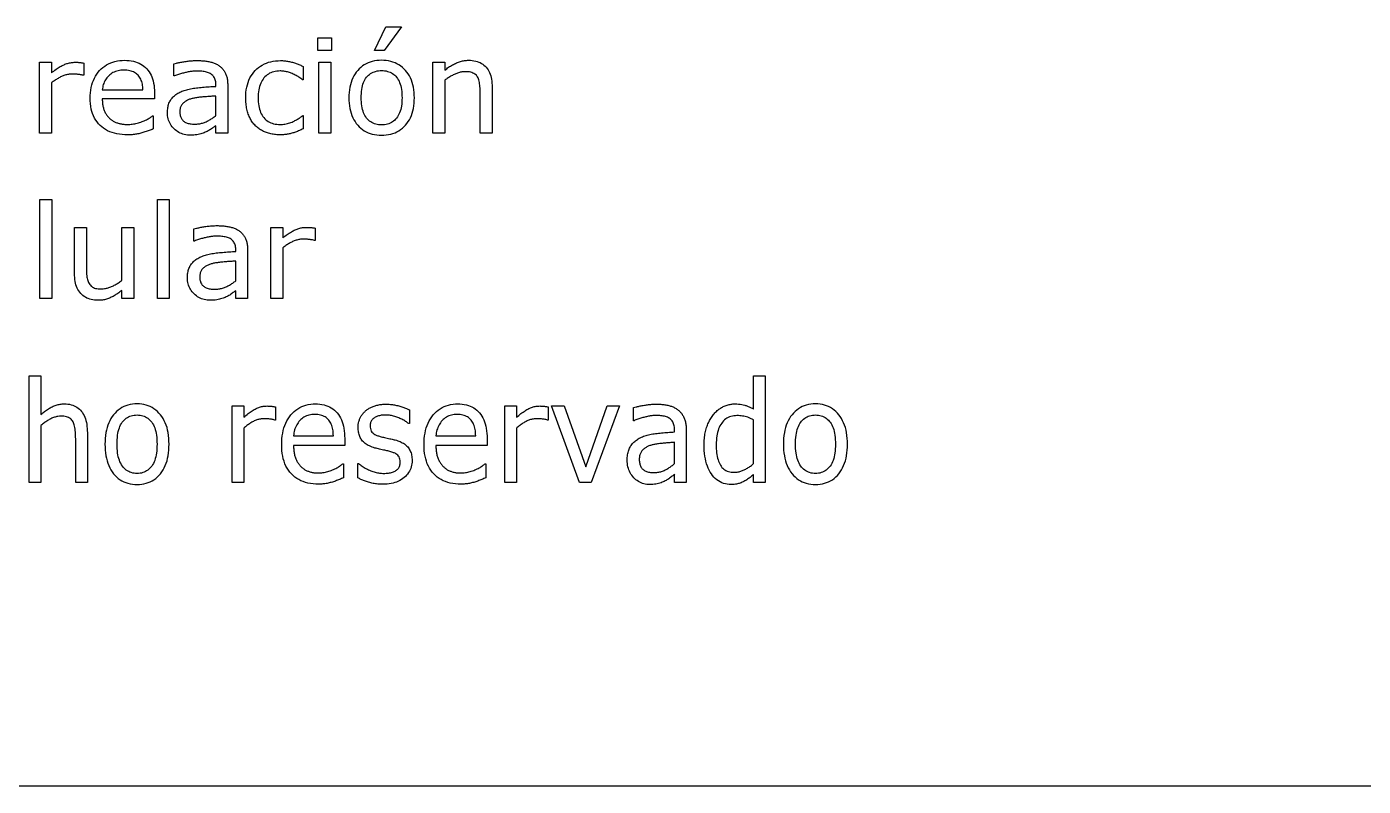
# Model space of a CAD drawing. Extents: x -287 to -95, y -20 to 315.
# Drawn here: x -193.6 to -163.35, y -19.83 to -2.64 of the extents above; entities that cross this region are included whole.
import ezdxf

# ---------------------------------------------------------------- set-up
doc = ezdxf.new("R2010")
doc.units = 0
doc.layers.add('Capa_1', color=7, linetype='CONTINUOUS')

msp = doc.modelspace()

# ---------------------------------------------------------------- linework, layer by layer
at = {"layer": 'Capa_1', "color": 7}
for p, q in [((-185.726126, -3.18005), (-185.468957, -2.642316)), ((-185.119836, -2.642316), (-185.512056, -3.18005)), ((-185.468957, -2.642316), (-185.119836, -2.642316)), ((-185.119836, -2.642316), (-185.119836, -2.642316)), ((-187.007679, -3.177173), (-187.007679, -2.896804)), ((-187.007679, -2.896804), (-186.703097, -2.896804)), ((-186.703097, -2.896804), (-186.703097, -3.177173)), ((-186.703097, -3.177173), (-187.007679, -3.177173)), ((-186.703097, -3.177173), (-186.703097, -3.177173)), ((-185.512056, -3.18005), (-185.726126, -3.18005)), ((-193.309086, -5.052042), (-193.309086, -3.446029)), ((-193.309086, -3.446029), (-193.038985, -3.446029)), ((-193.038985, -3.446029), (-193.038985, -3.683264)), ((-192.307698, -3.463279), (-192.307698, -3.740774)), ((-190.271879, -3.755184), (-190.271879, -3.480563)), ((-187.340996, -3.542373), (-187.340996, -3.842869)), ((-186.990436, -5.052053), (-186.990436, -3.44604)), ((-186.990436, -3.44604), (-186.720335, -3.44604)), ((-186.720335, -3.44604), (-186.720335, -5.052053)), ((-184.407224, -5.052053), (-184.407224, -3.44604)), ((-184.407224, -3.44604), (-184.137123, -3.44604)), ((-184.137123, -3.44604), (-184.137123, -3.624328)), ((-193.038985, -3.911873), (-193.038985, -5.052042)), ((-192.307706, -3.740788), (-192.322066, -3.740788)), ((-192.307698, -3.740774), (-192.307706, -3.740788)), ((-190.257519, -3.755184), (-190.271879, -3.755184)), ((-187.340996, -3.842869), (-187.355356, -3.842869)), ((-184.137123, -3.852934), (-184.137123, -5.052053)), ((-191.889624, -4.070042), (-190.970128, -4.070042)), ((-190.970128, -4.070042), (-190.970128, -4.070042)), ((-190.707218, -4.130429), (-190.707218, -4.277085)), ((-189.319347, -3.990967), (-189.319347, -3.949273)), ((-189.319347, -4.656661), (-189.319347, -4.209506)), ((-189.050674, -3.962215), (-189.050674, -5.052062)), ((-183.335448, -5.052053), (-183.335448, -4.137617)), ((-183.065336, -4.009655), (-183.065336, -5.052053)), ((-190.70721, -4.277085), (-191.889624, -4.277085)), ((-190.707218, -4.277085), (-190.70721, -4.277085)), ((-185.105476, -4.249766), (-185.105476, -4.249766)), ((-184.826754, -4.249766), (-184.826754, -4.249766)), ((-190.753186, -4.659535), (-190.738827, -4.659535)), ((-190.738827, -4.659535), (-190.738827, -4.954283)), ((-189.319347, -4.656664), (-189.319347, -4.656661)), ((-187.355356, -4.653781), (-187.340996, -4.653781)), ((-187.340996, -4.653781), (-187.340996, -4.951406)), ((-193.038985, -5.052042), (-193.309086, -5.052042)), ((-189.319347, -5.052053), (-189.319347, -4.880956)), ((-189.050683, -5.052053), (-189.319347, -5.052053)), ((-189.050674, -5.052062), (-189.050683, -5.052053)), ((-187.340996, -4.951406), (-187.340996, -4.951409)), ((-186.720335, -5.052053), (-186.990436, -5.052053)), ((-186.720335, -5.052053), (-186.720335, -5.052053)), ((-184.137123, -5.052053), (-184.407224, -5.052053)), ((-183.065347, -5.052053), (-183.335448, -5.052053)), ((-183.065336, -5.052053), (-183.065347, -5.052053)), ((-193.303114, -8.787044), (-193.303114, -6.549841)), ((-193.303114, -6.549841), (-193.033013, -6.549841)), ((-193.033013, -6.549841), (-193.033013, -8.787044)), ((-190.642326, -8.787044), (-190.642326, -6.549841)), ((-190.642326, -6.549841), (-190.372225, -6.549841)), ((-190.372225, -6.549841), (-190.372225, -8.787044)), ((-192.51867, -8.223429), (-192.51867, -7.181031)), ((-192.51867, -7.181031), (-192.248569, -7.181031)), ((-192.248569, -7.181031), (-192.248569, -8.095467)), ((-191.446896, -8.38015), (-191.446896, -7.181031)), ((-191.446896, -7.181031), (-191.176795, -7.181031)), ((-191.176795, -7.181031), (-191.176795, -8.787044)), ((-189.820521, -7.490172), (-189.820521, -7.215554)), ((-188.076352, -8.787033), (-188.076352, -7.18102)), ((-188.076352, -7.18102), (-187.806251, -7.18102)), ((-187.806251, -7.18102), (-187.806251, -7.418255)), ((-187.074963, -7.19827), (-187.074963, -7.475765)), ((-189.806162, -7.490172), (-189.820521, -7.490172)), ((-187.074972, -7.475779), (-187.089331, -7.475779)), ((-187.074963, -7.475765), (-187.074972, -7.475779)), ((-188.867987, -7.725959), (-188.867987, -7.684264)), ((-188.599316, -7.697206), (-188.599316, -8.787053)), ((-187.806251, -7.646864), (-187.806251, -8.787033)), ((-188.867987, -8.391652), (-188.867987, -7.944498)), ((-188.867987, -8.391655), (-188.867987, -8.391652)), ((-191.446885, -8.787044), (-191.446885, -8.608757)), ((-188.867987, -8.787044), (-188.867987, -8.615945)), ((-193.033013, -8.787044), (-193.303114, -8.787044)), ((-193.033013, -8.787044), (-193.033013, -8.787044)), ((-191.176784, -8.787044), (-191.446885, -8.787044)), ((-191.176795, -8.787044), (-191.176784, -8.787044)), ((-190.372225, -8.787044), (-190.642326, -8.787044)), ((-190.372225, -8.787044), (-190.372225, -8.787044)), ((-188.599322, -8.787044), (-188.867987, -8.787044)), ((-188.599316, -8.787053), (-188.599322, -8.787044)), ((-187.806251, -8.787033), (-188.076352, -8.787033)), ((-193.542403, -12.951598), (-193.542403, -10.543387)), ((-193.542403, -10.543387), (-193.277669, -10.543387)), ((-193.277669, -10.543387), (-193.277669, -11.414738)), ((-177.148513, -11.292474), (-177.148513, -10.54339)), ((-177.148513, -10.54339), (-176.883778, -10.54339)), ((-176.883778, -10.54339), (-176.883778, -12.951601)), ((-188.951769, -12.951595), (-188.951769, -11.222823)), ((-188.951769, -11.222823), (-188.687034, -11.222823)), ((-188.687034, -11.222823), (-188.687034, -11.478191)), ((-187.970277, -11.241403), (-187.970277, -11.540109)), ((-184.938497, -11.311043), (-184.938497, -11.622131)), ((-182.778364, -12.951595), (-182.778364, -11.222823)), ((-182.778364, -11.222823), (-182.513627, -11.222823)), ((-182.513627, -11.222823), (-182.513627, -11.478191)), ((-181.796869, -11.241403), (-181.796869, -11.540109)), ((-181.087157, -12.951598), (-181.719423, -11.222826)), ((-181.719423, -11.222826), (-181.432156, -11.222826)), ((-181.432156, -11.222826), (-180.94493, -12.598724)), ((-180.94493, -12.598724), (-180.461931, -11.222826)), ((-180.184519, -11.222826), (-180.821012, -12.951598)), ((-180.461931, -11.222826), (-180.184519, -11.222826)), ((-180.184519, -11.222826), (-180.184519, -11.222826)), ((-179.869086, -11.555592), (-179.869086, -11.259981)), ((-193.277669, -11.660822), (-193.277669, -12.951598)), ((-188.687034, -11.724275), (-188.687034, -12.951595)), ((-187.970279, -11.540103), (-187.984359, -11.540103)), ((-187.970277, -11.540109), (-187.970279, -11.540103)), ((-184.938497, -11.622131), (-184.952576, -11.622131)), ((-182.513627, -11.724275), (-182.513627, -12.951595)), ((-181.796872, -11.540103), (-181.810951, -11.540103)), ((-181.796869, -11.540109), (-181.796872, -11.540103)), ((-179.855007, -11.555592), (-179.869086, -11.555592)), ((-178.935474, -11.809401), (-178.935474, -11.764517)), ((-178.672145, -11.778447), (-178.672145, -12.951598)), ((-177.148513, -12.525981), (-177.148513, -11.53391)), ((-192.491904, -12.951598), (-192.491904, -11.967265)), ((-192.227175, -11.829521), (-192.227175, -12.951598)), ((-190.65002, -12.087984), (-190.65002, -12.087984)), ((-190.376836, -12.087984), (-190.376836, -12.087984)), ((-187.560505, -11.894524), (-186.659278, -11.894524)), ((-186.659278, -11.894524), (-186.659278, -11.894524)), ((-186.401586, -11.959527), (-186.401586, -12.117391)), ((-184.338615, -11.894524), (-183.437388, -11.894524)), ((-183.437388, -11.894524), (-183.437388, -11.894524)), ((-183.179696, -11.959527), (-183.179696, -12.117391)), ((-178.935474, -12.525981), (-178.935474, -12.04465)), ((-175.29536, -12.087984), (-175.29536, -12.087984)), ((-175.022178, -12.087984), (-175.022178, -12.087984)), ((-186.401583, -12.117391), (-187.560505, -12.117391)), ((-186.401586, -12.117391), (-186.401583, -12.117391)), ((-183.179693, -12.117391), (-184.338615, -12.117391)), ((-183.179696, -12.117391), (-183.179693, -12.117391)), ((-186.446644, -12.529078), (-186.432565, -12.529078)), ((-186.432565, -12.529078), (-186.432565, -12.846353)), ((-186.105866, -12.847903), (-186.105866, -12.521338)), ((-186.105866, -12.521338), (-186.091787, -12.521338)), ((-184.876535, -12.45324), (-184.876535, -12.45324)), ((-183.224755, -12.529078), (-183.210676, -12.529078)), ((-183.210676, -12.529078), (-183.210676, -12.846353)), ((-178.935474, -12.525993), (-178.935474, -12.525981)), ((-177.148513, -12.525981), (-177.148513, -12.525981)), ((-193.277669, -12.951598), (-193.542403, -12.951598)), ((-192.227167, -12.951598), (-192.491904, -12.951598)), ((-192.227175, -12.951598), (-192.227167, -12.951598)), ((-188.687034, -12.951595), (-188.951769, -12.951595)), ((-182.513627, -12.951595), (-182.778364, -12.951595)), ((-180.821012, -12.951598), (-181.087157, -12.951598)), ((-178.935474, -12.951598), (-178.935474, -12.767423)), ((-178.672148, -12.951598), (-178.935474, -12.951598)), ((-178.672145, -12.951598), (-178.672148, -12.951598)), ((-177.148513, -12.951598), (-177.148513, -12.770517)), ((-176.883778, -12.951598), (-177.148513, -12.951598)), ((-176.883778, -12.951601), (-176.883778, -12.951598)), ((-95.057217, -19.825992), (-225.057222, -19.825992))]:
    msp.add_line(p, q, dxfattribs=at)
for points, knots in [([(-193.038985, -3.683264), (-193.00505, -3.656803), (-192.941593, -3.607322), (-192.847127, -3.545832), (-192.759222, -3.499979), (-192.674467, -3.468631), (-192.589853, -3.449986), (-192.518634, -3.445372), (-192.464773, -3.446368), (-192.430715, -3.447376), (-192.402773, -3.450323), (-192.375548, -3.45319), (-192.343948, -3.457642), (-192.320569, -3.461277), (-192.307698, -3.463279)], [0, 0, 0, 0, 0.129053, 0.241327, 0.337653, 0.425888, 0.511652, 0.596636, 0.639261, 0.673293, 0.698787, 0.723521, 0.755422, 0.794503, 0.794503, 0.794503, 0.794503]), ([(-190.738827, -4.954283), (-190.769258, -4.966666), (-190.830046, -4.991401), (-190.923176, -5.023192), (-191.017418, -5.051772), (-191.11422, -5.073864), (-191.214288, -5.086684), (-191.364681, -5.092574), (-191.555715, -5.076483), (-191.771767, -5.00496), (-191.947414, -4.881793), (-192.0761, -4.710561), (-192.150771, -4.496306), (-192.171003, -4.258667), (-192.150999, -4.020501), (-192.079756, -3.804098), (-191.958448, -3.62754), (-191.796705, -3.495495), (-191.59953, -3.416088), (-191.390299, -3.39472), (-191.189899, -3.412788), (-191.015241, -3.476197), (-190.876228, -3.586287), (-190.775863, -3.73618), (-190.716307, -3.92285), (-190.710379, -4.058235), (-190.707218, -4.130429)], [0, 0, 0, 0, 0.098546, 0.196846, 0.295092, 0.393894, 0.494342, 0.597237, 0.845193, 1.065119, 1.272196, 1.478799, 1.697105, 1.943749, 2.189488, 2.409841, 2.619261, 2.823508, 3.027363, 3.247569, 3.448541, 3.626803, 3.796883, 3.971379, 4.16051, 4.376594, 4.376594, 4.376594, 4.376594]), ([(-190.970128, -4.070042), (-190.972307, -4.026032), (-190.976396, -3.94345), (-191.012772, -3.829733), (-191.073165, -3.7374), (-191.159816, -3.669091), (-191.272061, -3.631005), (-191.399462, -3.620473), (-191.530108, -3.632209), (-191.650374, -3.675244), (-191.747853, -3.748171), (-191.821003, -3.841744), (-191.872, -3.950644), (-191.883659, -4.029629), (-191.889624, -4.070042)], [0, 0, 0, 0, 0.131763, 0.247242, 0.353607, 0.458225, 0.571857, 0.703871, 0.83951, 0.962557, 1.081966, 1.199519, 1.315958, 1.437956, 1.437956, 1.437956, 1.437956]), ([(-190.271879, -3.480563), (-190.251747, -3.475457), (-190.206483, -3.463977), (-190.130176, -3.44872), (-190.04129, -3.432166), (-189.944965, -3.417803), (-189.846618, -3.409175), (-189.745298, -3.406243), (-189.643939, -3.409121), (-189.545439, -3.418285), (-189.456126, -3.434311), (-189.374633, -3.456342), (-189.301041, -3.48822), (-189.23567, -3.528664), (-189.178942, -3.577622), (-189.132389, -3.635646), (-189.095315, -3.702563), (-189.068992, -3.77964), (-189.053276, -3.867378), (-189.051572, -3.929502), (-189.050674, -3.962215)], [0, 0, 0, 0, 0.0623, 0.140071, 0.23338, 0.333551, 0.432104, 0.529363, 0.637483, 0.736126, 0.825838, 0.909432, 0.988801, 1.065536, 1.13922, 1.212475, 1.287547, 1.36757, 1.455744, 1.553815, 1.553815, 1.553815, 1.553815]), ([(-187.340996, -4.951409), (-187.370389, -4.965043), (-187.427625, -4.991591), (-187.513544, -5.02503), (-187.597007, -5.052904), (-187.680729, -5.073635), (-187.76691, -5.085466), (-187.863173, -5.089513), (-187.966514, -5.084536), (-188.073492, -5.067832), (-188.174076, -5.040367), (-188.266676, -4.999984), (-188.350577, -4.947822), (-188.425012, -4.883612), (-188.49041, -4.807967), (-188.544697, -4.71947), (-188.58839, -4.619263), (-188.620246, -4.507023), (-188.638878, -4.3829), (-188.646317, -4.214662), (-188.629722, -4.014471), (-188.558051, -3.800115), (-188.43531, -3.626938), (-188.27158, -3.499162), (-188.072892, -3.422825), (-187.899017, -3.405382), (-187.764062, -3.41149), (-187.673564, -3.424418), (-187.585077, -3.446411), (-187.499586, -3.474171), (-187.417795, -3.505382), (-187.366275, -3.530197), (-187.340996, -3.542373)], [0, 0, 0, 0, 0.097183, 0.189238, 0.276426, 0.361028, 0.447585, 0.53691, 0.649751, 0.757382, 0.86115, 0.961673, 1.059363, 1.15641, 1.255493, 1.358143, 1.466647, 1.582483, 1.707134, 1.842277, 2.087236, 2.305481, 2.512089, 2.71485, 2.919593, 3.142246, 3.233658, 3.324617, 3.415956, 3.506835, 3.594178, 3.678323, 3.678323, 3.678323, 3.678323]), ([(-184.826754, -4.249766), (-184.830423, -4.331397), (-184.837354, -4.485583), (-184.905622, -4.699542), (-185.018848, -4.873746), (-185.171557, -5.004395), (-185.359876, -5.082366), (-185.567192, -5.104038), (-185.774795, -5.082407), (-185.964132, -5.004559), (-186.117304, -4.874061), (-186.230067, -4.699344), (-186.296004, -4.485532), (-186.314364, -4.249762), (-186.295992, -4.014015), (-186.230109, -3.800143), (-186.117066, -3.625475), (-185.964316, -3.494182), (-185.774872, -3.415798), (-185.567192, -3.394), (-185.359798, -3.41584), (-185.171374, -3.494348), (-185.019088, -3.625791), (-184.90558, -3.799947), (-184.837366, -4.013962), (-184.830427, -4.16814), (-184.826754, -4.249766)], [0, 0, 0, 0, 0.24433, 0.461501, 0.664788, 0.860252, 1.055152, 1.266582, 1.479599, 1.675382, 1.87109, 2.07394, 2.290964, 2.535279, 2.779595, 2.996619, 3.199468, 3.395692, 3.591662, 3.804697, 4.016147, 4.211234, 4.407215, 4.610501, 4.827673, 5.072004, 5.072004, 5.072004, 5.072004]), ([(-184.137123, -3.624328), (-184.10911, -3.60215), (-184.054195, -3.558673), (-183.966412, -3.504068), (-183.877338, -3.459056), (-183.786101, -3.425724), (-183.69275, -3.405754), (-183.576299, -3.398155), (-183.44334, -3.41083), (-183.304384, -3.463294), (-183.194761, -3.554715), (-183.117724, -3.680039), (-183.072248, -3.835704), (-183.067748, -3.948935), (-183.065336, -4.009655)], [0, 0, 0, 0, 0.107116, 0.209985, 0.309518, 0.406075, 0.500569, 0.594822, 0.755403, 0.897529, 1.033716, 1.175509, 1.332725, 1.51452, 1.51452, 1.51452, 1.51452]), ([(-192.322066, -3.740788), (-192.335344, -3.737797), (-192.361579, -3.731888), (-192.400896, -3.725145), (-192.440208, -3.720576), (-192.481135, -3.716097), (-192.525737, -3.714024), (-192.58457, -3.712635), (-192.656171, -3.717484), (-192.737622, -3.736456), (-192.816076, -3.768565), (-192.892612, -3.808997), (-192.967776, -3.856363), (-193.01502, -3.893191), (-193.038985, -3.911873)], [0, 0, 0, 0, 0.04083, 0.080668, 0.119596, 0.159547, 0.20415, 0.253483, 0.33609, 0.418689, 0.503181, 0.589663, 0.678166, 0.769278, 0.769278, 0.769278, 0.769278]), ([(-189.319347, -3.949273), (-189.319976, -3.929942), (-189.321168, -3.893271), (-189.332079, -3.841594), (-189.350764, -3.79711), (-189.375376, -3.758705), (-189.406654, -3.726477), (-189.443797, -3.700886), (-189.485749, -3.680988), (-189.532148, -3.666144), (-189.583086, -3.656615), (-189.637116, -3.650581), (-189.693206, -3.646755), (-189.755701, -3.645205), (-189.826012, -3.648246), (-189.905218, -3.658088), (-189.989065, -3.674416), (-190.076831, -3.695202), (-190.16703, -3.722042), (-190.22698, -3.743999), (-190.257519, -3.755184)], [0, 0, 0, 0, 0.057948, 0.10993, 0.157397, 0.201964, 0.246009, 0.291191, 0.336535, 0.384851, 0.436916, 0.491725, 0.547888, 0.60553, 0.67919, 0.758789, 0.844733, 0.935341, 1.02929, 1.126842, 1.126842, 1.126842, 1.126842]), ([(-187.355356, -3.842869), (-187.382757, -3.822557), (-187.436554, -3.782679), (-187.522397, -3.733287), (-187.609104, -3.693865), (-187.695766, -3.664627), (-187.781686, -3.646988), (-187.886558, -3.63985), (-188.007141, -3.652732), (-188.134302, -3.706017), (-188.237438, -3.795719), (-188.31256, -3.919785), (-188.354916, -4.075942), (-188.36653, -4.249691), (-188.355039, -4.42282), (-188.313103, -4.576496), (-188.240673, -4.700892), (-188.137762, -4.791121), (-188.009348, -4.844142), (-187.897265, -4.855664), (-187.811502, -4.852018), (-187.755746, -4.84474), (-187.700201, -4.832762), (-187.64625, -4.817129), (-187.595277, -4.798559), (-187.550066, -4.777623), (-187.509628, -4.755884), (-187.472736, -4.734798), (-187.43775, -4.713542), (-187.406548, -4.691891), (-187.379092, -4.672434), (-187.362815, -4.659643), (-187.355356, -4.653781)], [0, 0, 0, 0, 0.102256, 0.200762, 0.29644, 0.387614, 0.474587, 0.558752, 0.702346, 0.834101, 0.965996, 1.105572, 1.262839, 1.446665, 1.626007, 1.781164, 1.920453, 2.051627, 2.184264, 2.330711, 2.385678, 2.441694, 2.499148, 2.555989, 2.610084, 2.661734, 2.705303, 2.747783, 2.789215, 2.828056, 2.86169, 2.890148, 2.890148, 2.890148, 2.890148]), ([(-185.105476, -4.249766), (-185.107592, -4.186159), (-185.111481, -4.069287), (-185.150769, -3.910182), (-185.21966, -3.785627), (-185.31538, -3.696466), (-185.434603, -3.643797), (-185.567192, -3.629487), (-185.700067, -3.643754), (-185.820303, -3.696286), (-185.916578, -3.785327), (-185.984681, -3.910393), (-186.022532, -4.069323), (-186.032988, -4.248109), (-186.022372, -4.426541), (-185.983377, -4.58379), (-185.915281, -4.709387), (-185.81945, -4.800368), (-185.699572, -4.854091), (-185.567196, -4.8687), (-185.435187, -4.854143), (-185.316402, -4.800863), (-185.220875, -4.710576), (-185.151896, -4.585655), (-185.111633, -4.427681), (-185.107637, -4.31222), (-185.105476, -4.249766)], [0, 0, 0, 0, 0.190592, 0.350194, 0.486775, 0.61177, 0.735683, 0.87084, 1.007582, 1.132371, 1.257602, 1.393788, 1.553268, 1.743849, 1.929501, 2.087712, 2.226098, 2.352297, 2.477043, 2.613033, 2.747419, 2.871094, 2.996514, 3.134878, 3.293677, 3.480774, 3.480774, 3.480774, 3.480774]), ([(-183.335448, -4.137617), (-183.335706, -4.11354), (-183.336213, -4.066412), (-183.340667, -3.997332), (-183.347454, -3.932083), (-183.357629, -3.872611), (-183.372973, -3.821074), (-183.394616, -3.777567), (-183.421848, -3.740329), (-183.457266, -3.709947), (-183.500206, -3.6871), (-183.550628, -3.670183), (-183.609743, -3.660775), (-183.677051, -3.657332), (-183.751047, -3.663079), (-183.828873, -3.681923), (-183.907563, -3.712714), (-183.986009, -3.752559), (-184.063569, -3.79887), (-184.112443, -3.834794), (-184.137123, -3.852934)], [0, 0, 0, 0, 0.072223, 0.141372, 0.207581, 0.268963, 0.322165, 0.368241, 0.414111, 0.45963, 0.50693, 0.559183, 0.618469, 0.685918, 0.761032, 0.840257, 0.925203, 1.013956, 1.10399, 1.195835, 1.195835, 1.195835, 1.195835]), ([(-189.319347, -4.880956), (-189.328298, -4.887119), (-189.348196, -4.900818), (-189.380768, -4.923817), (-189.41715, -4.950363), (-189.455953, -4.976764), (-189.49524, -4.999974), (-189.537322, -5.020384), (-189.582801, -5.040893), (-189.634775, -5.058878), (-189.691405, -5.074582), (-189.753527, -5.087884), (-189.822347, -5.094989), (-189.916395, -5.098679), (-190.032005, -5.087232), (-190.159089, -5.037524), (-190.267009, -4.956912), (-190.352445, -4.85222), (-190.404444, -4.724673), (-190.417721, -4.595), (-190.409259, -4.47606), (-190.384257, -4.375374), (-190.339702, -4.289563), (-190.277779, -4.21834), (-190.201673, -4.158115), (-190.110557, -4.109534), (-190.005609, -4.071824), (-189.887624, -4.04267), (-189.757519, -4.024015), (-189.617988, -4.010903), (-189.470952, -3.999104), (-189.370605, -3.993718), (-189.319347, -3.990967)], [0, 0, 0, 0, 0.032601, 0.072472, 0.119616, 0.16771, 0.213222, 0.256348, 0.307964, 0.362799, 0.421131, 0.484218, 0.553129, 0.628359, 0.766572, 0.898206, 1.032464, 1.166529, 1.298682, 1.439469, 1.5537, 1.655295, 1.748459, 1.840891, 1.936353, 2.038089, 2.149213, 2.270132, 2.402072, 2.543095, 2.690568, 2.844556, 2.844556, 2.844556, 2.844556]), ([(-189.319347, -4.209506), (-189.348459, -4.211307), (-189.410002, -4.215115), (-189.50721, -4.222501), (-189.609884, -4.230598), (-189.709649, -4.240616), (-189.797956, -4.254261), (-189.876559, -4.271484), (-189.947085, -4.296386), (-190.010808, -4.331158), (-190.064727, -4.373803), (-190.107103, -4.427167), (-190.131039, -4.493984), (-190.137849, -4.570511), (-190.13052, -4.649467), (-190.102545, -4.722606), (-190.053795, -4.780389), (-189.984242, -4.81929), (-189.896906, -4.841147), (-189.801824, -4.847031), (-189.706637, -4.841257), (-189.618921, -4.823123), (-189.537032, -4.792131), (-189.461036, -4.751375), (-189.387703, -4.707251), (-189.342084, -4.67349), (-189.319347, -4.656664)], [0, 0, 0, 0, 0.0875, 0.184983, 0.292456, 0.396485, 0.485694, 0.560396, 0.63761, 0.70921, 0.777218, 0.842703, 0.910795, 0.98678, 1.071795, 1.146634, 1.218124, 1.293839, 1.381672, 1.486196, 1.578505, 1.667079, 1.753816, 1.840151, 1.925506, 2.010315, 2.010315, 2.010315, 2.010315]), ([(-191.889624, -4.277085), (-191.888755, -4.308673), (-191.887083, -4.369458), (-191.872095, -4.456505), (-191.847632, -4.534899), (-191.813837, -4.604171), (-191.773005, -4.664995), (-191.724702, -4.716194), (-191.670894, -4.759286), (-191.611318, -4.794029), (-191.545658, -4.820991), (-191.474408, -4.839838), (-191.398289, -4.851266), (-191.309462, -4.855354), (-191.208862, -4.848733), (-191.098349, -4.826848), (-190.991468, -4.79133), (-190.895375, -4.748864), (-190.814554, -4.707506), (-190.772026, -4.674262), (-190.753186, -4.659535)], [0, 0, 0, 0, 0.094704, 0.182239, 0.264032, 0.340256, 0.412685, 0.48296, 0.550567, 0.618836, 0.689132, 0.762864, 0.8394, 0.919629, 1.029215, 1.140984, 1.256697, 1.366233, 1.456258, 1.52786, 1.52786, 1.52786, 1.52786]), ([(-189.820521, -7.215554), (-189.80039, -7.210448), (-189.755127, -7.198968), (-189.67882, -7.183711), (-189.589934, -7.167157), (-189.493608, -7.152794), (-189.395261, -7.144167), (-189.293941, -7.141234), (-189.192581, -7.144113), (-189.094081, -7.153276), (-189.004769, -7.169302), (-188.923275, -7.191332), (-188.849683, -7.22321), (-188.784312, -7.263652), (-188.727586, -7.312611), (-188.681032, -7.370635), (-188.643957, -7.437553), (-188.617634, -7.514631), (-188.601919, -7.602369), (-188.600214, -7.664493), (-188.599316, -7.697206)], [0, 0, 0, 0, 0.062299, 0.140069, 0.233378, 0.33355, 0.432104, 0.529363, 0.637483, 0.736126, 0.825838, 0.909432, 0.988801, 1.065535, 1.139218, 1.212474, 1.287548, 1.36757, 1.455745, 1.553815, 1.553815, 1.553815, 1.553815]), ([(-187.806251, -7.418255), (-187.772316, -7.391794), (-187.708858, -7.342313), (-187.614392, -7.280823), (-187.526488, -7.23497), (-187.441732, -7.203622), (-187.357119, -7.184977), (-187.285899, -7.180363), (-187.232038, -7.181359), (-187.197981, -7.182367), (-187.170039, -7.185314), (-187.142814, -7.188181), (-187.111214, -7.192633), (-187.087835, -7.196268), (-187.074963, -7.19827)], [0, 0, 0, 0, 0.129053, 0.241327, 0.337653, 0.425888, 0.511652, 0.596636, 0.639261, 0.673293, 0.698787, 0.723521, 0.755422, 0.794503, 0.794503, 0.794503, 0.794503]), ([(-188.867987, -7.684264), (-188.868615, -7.664933), (-188.869808, -7.628262), (-188.880718, -7.576585), (-188.899403, -7.532101), (-188.924016, -7.493696), (-188.955293, -7.461468), (-188.992437, -7.435877), (-189.034389, -7.415979), (-189.080788, -7.401134), (-189.131725, -7.391603), (-189.185756, -7.385569), (-189.241845, -7.381743), (-189.304341, -7.380193), (-189.374652, -7.383235), (-189.453858, -7.393077), (-189.537705, -7.409407), (-189.625471, -7.430193), (-189.715671, -7.457032), (-189.775622, -7.478988), (-189.806162, -7.490172)], [0, 0, 0, 0, 0.057948, 0.10993, 0.157397, 0.201964, 0.246009, 0.291191, 0.336536, 0.384852, 0.436917, 0.491726, 0.547888, 0.605531, 0.679191, 0.758789, 0.844734, 0.935342, 1.029292, 1.126845, 1.126845, 1.126845, 1.126845]), ([(-187.089331, -7.475779), (-187.10261, -7.472788), (-187.128845, -7.466879), (-187.168162, -7.460136), (-187.207473, -7.455567), (-187.248401, -7.451088), (-187.293002, -7.449015), (-187.351835, -7.447626), (-187.423437, -7.452475), (-187.504888, -7.471447), (-187.583342, -7.503556), (-187.659878, -7.543988), (-187.735042, -7.591354), (-187.782286, -7.628182), (-187.806251, -7.646864)], [0, 0, 0, 0, 0.04083, 0.080668, 0.119596, 0.159547, 0.20415, 0.253483, 0.33609, 0.418689, 0.503181, 0.589663, 0.678166, 0.769278, 0.769278, 0.769278, 0.769278]), ([(-188.867987, -8.615945), (-188.876938, -8.622107), (-188.896835, -8.635806), (-188.929408, -8.658806), (-188.965789, -8.685355), (-189.004593, -8.711755), (-189.04388, -8.734965), (-189.085963, -8.755375), (-189.131442, -8.775885), (-189.183415, -8.793869), (-189.240045, -8.809573), (-189.302167, -8.822875), (-189.370988, -8.82998), (-189.465036, -8.83367), (-189.580646, -8.822223), (-189.70773, -8.772514), (-189.815651, -8.691904), (-189.901085, -8.587209), (-189.953084, -8.459663), (-189.96636, -8.32999), (-189.957898, -8.21105), (-189.932897, -8.110364), (-189.88834, -8.024554), (-189.82642, -7.953329), (-189.750314, -7.893104), (-189.659197, -7.844526), (-189.554249, -7.806815), (-189.436263, -7.777661), (-189.306158, -7.759006), (-189.166628, -7.745894), (-189.019591, -7.734095), (-188.919245, -7.728709), (-188.867987, -7.725959)], [0, 0, 0, 0, 0.032601, 0.072472, 0.119618, 0.167712, 0.213225, 0.256352, 0.307966, 0.3628, 0.421132, 0.484219, 0.553131, 0.628363, 0.766575, 0.898209, 1.032468, 1.166533, 1.298686, 1.439472, 1.553703, 1.655299, 1.748461, 1.840893, 1.936356, 2.038092, 2.149216, 2.270135, 2.402075, 2.543098, 2.690571, 2.844559, 2.844559, 2.844559, 2.844559]), ([(-192.248569, -8.095467), (-192.24836, -8.121353), (-192.247962, -8.170601), (-192.244053, -8.240632), (-192.238263, -8.303227), (-192.228057, -8.359238), (-192.211746, -8.409117), (-192.189707, -8.453793), (-192.161458, -8.492253), (-192.127365, -8.523628), (-192.086877, -8.547863), (-192.037119, -8.5638), (-191.976582, -8.572477), (-191.908127, -8.575791), (-191.833765, -8.569897), (-191.756986, -8.550853), (-191.67766, -8.520142), (-191.597725, -8.480917), (-191.51959, -8.434602), (-191.471171, -8.398333), (-191.446896, -8.38015)], [0, 0, 0, 0, 0.077651, 0.147728, 0.210357, 0.266156, 0.318137, 0.367285, 0.415007, 0.460445, 0.505408, 0.555438, 0.616064, 0.688449, 0.7607, 0.838994, 0.924836, 1.015447, 1.105891, 1.196826, 1.196826, 1.196826, 1.196826]), ([(-188.867987, -7.944498), (-188.897098, -7.946299), (-188.958642, -7.950106), (-189.055851, -7.957492), (-189.158525, -7.965588), (-189.25829, -7.975607), (-189.346596, -7.989252), (-189.425199, -8.006475), (-189.495724, -8.031377), (-189.559448, -8.066149), (-189.613366, -8.108794), (-189.655742, -8.162157), (-189.679678, -8.228974), (-189.686488, -8.305501), (-189.679159, -8.384456), (-189.651185, -8.457595), (-189.602433, -8.515377), (-189.532882, -8.55428), (-189.445547, -8.576138), (-189.350465, -8.582022), (-189.255279, -8.576248), (-189.167562, -8.558114), (-189.085672, -8.527123), (-189.009677, -8.486365), (-188.936343, -8.442242), (-188.890724, -8.408481), (-188.867987, -8.391655)], [0, 0, 0, 0, 0.0875, 0.184984, 0.292459, 0.396487, 0.485694, 0.560396, 0.63761, 0.70921, 0.777218, 0.842703, 0.910793, 0.986777, 1.071794, 1.146633, 1.218121, 1.293837, 1.381669, 1.486192, 1.578501, 1.667076, 1.753815, 1.840149, 1.925504, 2.010314, 2.010314, 2.010314, 2.010314]), ([(-191.446885, -8.608757), (-191.476456, -8.631329), (-191.533363, -8.674768), (-191.620901, -8.729909), (-191.706468, -8.775464), (-191.79452, -8.808595), (-191.887574, -8.827636), (-192.003868, -8.834779), (-192.136478, -8.822322), (-192.273814, -8.7704), (-192.385103, -8.681296), (-192.464735, -8.556361), (-192.511581, -8.399353), (-192.516192, -8.284911), (-192.51867, -8.223429)], [0, 0, 0, 0, 0.111554, 0.214678, 0.310011, 0.401944, 0.49587, 0.593776, 0.750831, 0.891716, 1.028127, 1.170949, 1.329501, 1.513565, 1.513565, 1.513565, 1.513565]), ([(-193.277669, -11.414738), (-193.250265, -11.390901), (-193.196758, -11.344359), (-193.110696, -11.285496), (-193.02342, -11.237019), (-192.933961, -11.201058), (-192.842306, -11.179481), (-192.727955, -11.171262), (-192.596764, -11.185056), (-192.459775, -11.242417), (-192.352746, -11.341516), (-192.27806, -11.476056), (-192.233911, -11.642823), (-192.229531, -11.764221), (-192.227175, -11.829521)], [0, 0, 0, 0, 0.108882, 0.212598, 0.312136, 0.407889, 0.500917, 0.593342, 0.750925, 0.892154, 1.031146, 1.180001, 1.348018, 1.543594, 1.543594, 1.543594, 1.543594]), ([(-190.376836, -12.087984), (-190.380417, -12.175754), (-190.387158, -12.340954), (-190.453376, -12.570198), (-190.56343, -12.757458), (-190.712523, -12.898827), (-190.897991, -12.983964), (-191.102565, -13.007641), (-191.307413, -12.984011), (-191.493896, -12.89901), (-191.643463, -12.757756), (-191.752994, -12.570007), (-191.816979, -12.34091), (-191.834865, -12.08798), (-191.816965, -11.835073), (-191.753042, -11.605917), (-191.643203, -11.418194), (-191.494088, -11.276134), (-191.307506, -11.190537), (-191.102565, -11.166722), (-190.897898, -11.190585), (-190.712333, -11.276318), (-190.563691, -11.418493), (-190.453328, -11.605727), (-190.387172, -11.835028), (-190.380422, -12.000219), (-190.376836, -12.087984)], [0, 0, 0, 0, 0.262818, 0.494678, 0.707778, 0.907422, 1.101401, 1.308936, 1.518023, 1.712854, 1.912728, 2.125426, 2.357153, 2.619958, 2.882763, 3.114489, 3.327185, 3.527644, 3.722692, 3.931801, 4.139359, 4.333555, 4.533785, 4.746884, 4.978742, 5.24156, 5.24156, 5.24156, 5.24156]), ([(-186.432565, -12.846353), (-186.462373, -12.859675), (-186.521828, -12.886248), (-186.61314, -12.920491), (-186.705458, -12.951246), (-186.800341, -12.975046), (-186.898509, -12.98887), (-187.046045, -12.995224), (-187.234326, -12.977748), (-187.447207, -12.899788), (-187.619312, -12.766012), (-187.744287, -12.581663), (-187.816574, -12.352285), (-187.836256, -12.097566), (-187.816785, -11.842174), (-187.747708, -11.610342), (-187.62978, -11.420437), (-187.471694, -11.277473), (-187.27753, -11.19084), (-187.071119, -11.167522), (-186.873628, -11.187182), (-186.701456, -11.256447), (-186.5656, -11.375802), (-186.46817, -11.536927), (-186.410437, -11.736853), (-186.404671, -11.881902), (-186.401586, -11.959527)], [0, 0, 0, 0, 0.097926, 0.195327, 0.292423, 0.389736, 0.488358, 0.589227, 0.832489, 1.050407, 1.260258, 1.475639, 1.708268, 1.973532, 2.237841, 2.472902, 2.69203, 2.900239, 3.102974, 3.319109, 3.516312, 3.693286, 3.866465, 4.049146, 4.251039, 4.483476, 4.483476, 4.483476, 4.483476]), ([(-186.091787, -12.521338), (-186.063349, -12.543489), (-186.006457, -12.587803), (-185.912561, -12.642684), (-185.81468, -12.688528), (-185.714567, -12.721813), (-185.615791, -12.74267), (-185.514456, -12.74947), (-185.415283, -12.743627), (-185.322481, -12.72385), (-185.245839, -12.690246), (-185.186928, -12.639517), (-185.152642, -12.569514), (-185.144662, -12.496574), (-185.150017, -12.43012), (-185.167551, -12.376282), (-185.199874, -12.331594), (-185.251297, -12.297534), (-185.321144, -12.268582), (-185.389218, -12.249587), (-185.450001, -12.235365), (-185.499293, -12.22452), (-185.55435, -12.21337), (-185.611249, -12.201124), (-185.666183, -12.187675), (-185.744368, -12.166579), (-185.839189, -12.132752), (-185.940453, -12.074235), (-186.016062, -12.000717), (-186.064405, -11.912688), (-186.093285, -11.814499), (-186.10084, -11.721488), (-186.096081, -11.639326), (-186.082746, -11.571679), (-186.061038, -11.506702), (-186.028865, -11.44573), (-185.987543, -11.388986), (-185.937729, -11.337506), (-185.879618, -11.291501), (-185.812068, -11.25333), (-185.735561, -11.222294), (-185.651215, -11.198161), (-185.559482, -11.184005), (-185.46479, -11.179542), (-185.368967, -11.183987), (-185.273752, -11.196868), (-185.179975, -11.218696), (-185.090688, -11.244399), (-185.009695, -11.274094), (-184.961386, -11.299164), (-184.938497, -11.311043)], [0, 0, 0, 0, 0.108037, 0.216133, 0.325442, 0.431786, 0.531931, 0.627454, 0.735632, 0.829002, 0.910751, 0.984358, 1.057194, 1.138757, 1.201634, 1.25622, 1.306527, 1.363859, 1.438636, 1.53287, 1.575476, 1.625939, 1.684267, 1.744, 1.800534, 1.853906, 1.986969, 2.10135, 2.202252, 2.29909, 2.399227, 2.5073, 2.577256, 2.645598, 2.71354, 2.782052, 2.851549, 2.923454, 2.996319, 3.073131, 3.155361, 3.243516, 3.335716, 3.433155, 3.527444, 3.623134, 3.720968, 3.816, 3.901843, 3.979145, 3.979145, 3.979145, 3.979145]), ([(-183.210676, -12.846353), (-183.240484, -12.859675), (-183.299939, -12.886248), (-183.391252, -12.920491), (-183.483569, -12.951246), (-183.578452, -12.975046), (-183.67662, -12.98887), (-183.824156, -12.995224), (-184.012438, -12.977748), (-184.225318, -12.899788), (-184.397422, -12.766011), (-184.522399, -12.581664), (-184.594687, -12.352285), (-184.614369, -12.097566), (-184.594898, -11.842174), (-184.525821, -11.610342), (-184.407893, -11.420437), (-184.249807, -11.277473), (-184.055643, -11.19084), (-183.849232, -11.167522), (-183.651742, -11.187182), (-183.479569, -11.256447), (-183.343714, -11.375802), (-183.246282, -11.536927), (-183.188548, -11.736853), (-183.182782, -11.881902), (-183.179696, -11.959527)], [0, 0, 0, 0, 0.097927, 0.195329, 0.292423, 0.389736, 0.488358, 0.589227, 0.83249, 1.050408, 1.260258, 1.47564, 1.708269, 1.973533, 2.237843, 2.472904, 2.692031, 2.900241, 3.102976, 3.31911, 3.516313, 3.693287, 3.866466, 4.049148, 4.251041, 4.483478, 4.483478, 4.483478, 4.483478]), ([(-179.869086, -11.259981), (-179.849361, -11.254485), (-179.805052, -11.242139), (-179.730232, -11.225706), (-179.643137, -11.207896), (-179.548736, -11.192428), (-179.452308, -11.183134), (-179.352968, -11.179975), (-179.253581, -11.183076), (-179.156974, -11.192953), (-179.069374, -11.210227), (-178.989336, -11.234019), (-178.917129, -11.268445), (-178.853026, -11.312101), (-178.797448, -11.364928), (-178.751948, -11.427395), (-178.715729, -11.499378), (-178.690039, -11.582203), (-178.67469, -11.676476), (-178.673024, -11.743246), (-178.672145, -11.778447)], [0, 0, 0, 0, 0.061419, 0.137969, 0.229727, 0.328117, 0.42479, 0.520125, 0.626107, 0.722883, 0.8111, 0.893652, 0.972707, 1.050056, 1.12542, 1.201575, 1.280746, 1.366084, 1.460738, 1.56628, 1.56628, 1.56628, 1.56628]), ([(-177.148513, -12.770517), (-177.173775, -12.793365), (-177.223095, -12.83797), (-177.303079, -12.894253), (-177.384933, -12.940804), (-177.470885, -12.97518), (-177.561707, -12.995291), (-177.682771, -13.003736), (-177.831049, -12.983948), (-177.989202, -12.899069), (-178.114532, -12.760499), (-178.205505, -12.576465), (-178.258247, -12.350967), (-178.27121, -12.140528), (-178.264333, -11.96214), (-178.245842, -11.830819), (-178.214789, -11.710198), (-178.171553, -11.601126), (-178.119987, -11.502756), (-178.060025, -11.416462), (-177.99189, -11.343175), (-177.917082, -11.282518), (-177.835612, -11.234759), (-177.749345, -11.200477), (-177.660125, -11.179281), (-177.573147, -11.173266), (-177.491878, -11.176921), (-177.41821, -11.186228), (-177.349688, -11.203278), (-177.283151, -11.226097), (-177.21579, -11.255605), (-177.171437, -11.279911), (-177.148513, -11.292474)], [0, 0, 0, 0, 0.102102, 0.199338, 0.29273, 0.384068, 0.47595, 0.570535, 0.747454, 0.916547, 1.097687, 1.299053, 1.526083, 1.78794, 1.929262, 2.061127, 2.185004, 2.301998, 2.41233, 2.517546, 2.616252, 2.711548, 2.80547, 2.898435, 2.989061, 3.079446, 3.158996, 3.232874, 3.301804, 3.370423, 3.443704, 3.522097, 3.522097, 3.522097, 3.522097]), ([(-175.022178, -12.087984), (-175.025759, -12.175754), (-175.0325, -12.340954), (-175.098718, -12.570197), (-175.20877, -12.757458), (-175.357863, -12.898827), (-175.543331, -12.983964), (-175.747904, -13.007641), (-175.952753, -12.984011), (-176.139236, -12.89901), (-176.288803, -12.757756), (-176.398335, -12.570007), (-176.462321, -12.340911), (-176.480208, -12.08798), (-176.462307, -11.835073), (-176.398383, -11.605917), (-176.288543, -11.418195), (-176.139427, -11.276134), (-175.952845, -11.190537), (-175.747904, -11.166722), (-175.543238, -11.190585), (-175.357672, -11.276318), (-175.20903, -11.418493), (-175.098669, -11.605727), (-175.032514, -11.835028), (-175.025764, -12.000219), (-175.022178, -12.087984)], [0, 0, 0, 0, 0.262818, 0.494678, 0.707777, 0.907421, 1.1014, 1.308935, 1.518022, 1.712853, 1.912727, 2.125426, 2.357153, 2.619958, 2.882763, 3.114489, 3.327186, 3.527645, 3.722693, 3.931802, 4.13936, 4.333556, 4.533787, 4.746884, 4.978742, 5.24156, 5.24156, 5.24156, 5.24156]), ([(-192.491904, -11.967265), (-192.492158, -11.941349), (-192.492655, -11.890628), (-192.497024, -11.81628), (-192.503681, -11.746075), (-192.513644, -11.68214), (-192.528624, -11.626773), (-192.549759, -11.579993), (-192.576296, -11.539987), (-192.610947, -11.507171), (-192.653124, -11.482436), (-192.702625, -11.464149), (-192.760691, -11.453976), (-192.826749, -11.450262), (-192.89945, -11.456478), (-192.975845, -11.476842), (-193.052954, -11.510028), (-193.129798, -11.552915), (-193.205846, -11.602825), (-193.253516, -11.641319), (-193.277669, -11.660822)], [0, 0, 0, 0, 0.077741, 0.15215, 0.223349, 0.289243, 0.34608, 0.394823, 0.442662, 0.489194, 0.53664, 0.588396, 0.646677, 0.712802, 0.786475, 0.864548, 0.948895, 1.037667, 1.128306, 1.221387, 1.221387, 1.221387, 1.221387]), ([(-190.65002, -12.087984), (-190.652092, -12.01956), (-190.655889, -11.894131), (-190.694059, -11.723641), (-190.760871, -11.589963), (-190.854205, -11.493474), (-190.971631, -11.4359), (-191.102564, -11.420231), (-191.233772, -11.435851), (-191.352211, -11.493275), (-191.446096, -11.589684), (-191.512084, -11.723841), (-191.54888, -11.894161), (-191.559096, -12.086202), (-191.54873, -12.277839), (-191.510809, -12.446402), (-191.444788, -12.58113), (-191.351387, -12.679555), (-191.233325, -12.738291), (-191.102569, -12.754297), (-190.972183, -12.738349), (-190.855205, -12.680104), (-190.762084, -12.582439), (-190.695161, -12.448369), (-190.656033, -12.279059), (-190.652134, -12.155164), (-190.65002, -12.087984)], [0, 0, 0, 0, 0.205071, 0.375913, 0.519799, 0.647975, 0.771513, 0.9042, 1.038437, 1.162818, 1.291214, 1.434739, 1.605473, 1.810533, 2.010286, 2.179625, 2.325497, 2.45501, 2.579428, 2.712938, 2.844874, 2.968222, 3.096901, 3.242674, 3.412626, 3.613933, 3.613933, 3.613933, 3.613933]), ([(-188.687034, -11.478191), (-188.653823, -11.449744), (-188.591912, -11.396714), (-188.499358, -11.330493), (-188.41321, -11.28108), (-188.33007, -11.247249), (-188.247002, -11.227102), (-188.177034, -11.222115), (-188.12423, -11.223187), (-188.090837, -11.224273), (-188.063458, -11.227438), (-188.036768, -11.230534), (-188.005799, -11.23533), (-187.982892, -11.239247), (-187.970277, -11.241403)], [0, 0, 0, 0, 0.131141, 0.24447, 0.340886, 0.428417, 0.512866, 0.596204, 0.637984, 0.671347, 0.696358, 0.720631, 0.751957, 0.790351, 0.790351, 0.790351, 0.790351]), ([(-186.659278, -11.894524), (-186.661398, -11.847204), (-186.665362, -11.758723), (-186.700656, -11.636892), (-186.759245, -11.537744), (-186.843867, -11.463653), (-186.954596, -11.42199), (-187.080089, -11.410568), (-187.208817, -11.423321), (-187.327297, -11.470269), (-187.422567, -11.549192), (-187.493813, -11.649824), (-187.543395, -11.766752), (-187.554692, -11.851113), (-187.560505, -11.894524)], [0, 0, 0, 0, 0.141722, 0.264996, 0.376423, 0.482929, 0.595637, 0.725157, 0.858251, 0.980337, 1.101574, 1.223878, 1.347356, 1.478252, 1.478252, 1.478252, 1.478252]), ([(-184.952576, -11.622131), (-184.97634, -11.604299), (-185.02522, -11.567619), (-185.108384, -11.522224), (-185.1988, -11.482999), (-185.293063, -11.450919), (-185.388645, -11.431559), (-185.482821, -11.425002), (-185.572965, -11.431055), (-185.656234, -11.451555), (-185.727978, -11.485238), (-185.786811, -11.531813), (-185.822365, -11.596862), (-185.830941, -11.667209), (-185.82485, -11.733159), (-185.804975, -11.789653), (-185.768554, -11.834201), (-185.717746, -11.868567), (-185.652814, -11.89751), (-185.58676, -11.917198), (-185.524535, -11.932028), (-185.470094, -11.944477), (-185.413282, -11.956439), (-185.357675, -11.967816), (-185.306978, -11.979206), (-185.236652, -11.995942), (-185.149349, -12.023897), (-185.0523, -12.077565), (-184.973151, -12.146595), (-184.916083, -12.234083), (-184.881921, -12.338709), (-184.878391, -12.413762), (-184.876535, -12.45324)], [0, 0, 0, 0, 0.089035, 0.18314, 0.283343, 0.384543, 0.481262, 0.575043, 0.666988, 0.751229, 0.830715, 0.903441, 0.97239, 1.046994, 1.112688, 1.170012, 1.223792, 1.282188, 1.352472, 1.436373, 1.488558, 1.544396, 1.603901, 1.662725, 1.714674, 1.759761, 1.879653, 1.988345, 2.090307, 2.191518, 2.297985, 2.416132, 2.416132, 2.416132, 2.416132]), ([(-183.437388, -11.894524), (-183.439508, -11.847204), (-183.443472, -11.758723), (-183.478768, -11.636892), (-183.537358, -11.537745), (-183.62198, -11.463653), (-183.73271, -11.42199), (-183.858202, -11.410568), (-183.98693, -11.423321), (-184.10541, -11.470269), (-184.20068, -11.549192), (-184.271926, -11.649824), (-184.321507, -11.766752), (-184.332803, -11.851113), (-184.338615, -11.894524)], [0, 0, 0, 0, 0.141722, 0.264996, 0.376424, 0.48293, 0.595638, 0.725158, 0.858252, 0.980338, 1.101575, 1.223879, 1.347357, 1.478252, 1.478252, 1.478252, 1.478252]), ([(-182.513627, -11.478191), (-182.480415, -11.449744), (-182.418504, -11.396714), (-182.325951, -11.330493), (-182.239802, -11.28108), (-182.156663, -11.247249), (-182.073594, -11.227102), (-182.003627, -11.222115), (-181.950822, -11.223187), (-181.91743, -11.224273), (-181.890051, -11.227438), (-181.86336, -11.230534), (-181.832391, -11.23533), (-181.809484, -11.239247), (-181.796869, -11.241403)], [0, 0, 0, 0, 0.131141, 0.24447, 0.340886, 0.428417, 0.512866, 0.596204, 0.637984, 0.671347, 0.696358, 0.720631, 0.751957, 0.790351, 0.790351, 0.790351, 0.790351]), ([(-178.935474, -11.764517), (-178.93609, -11.743719), (-178.937255, -11.704329), (-178.947889, -11.648846), (-178.966134, -11.601009), (-178.990156, -11.559714), (-179.020738, -11.524971), (-179.057183, -11.497305), (-179.09837, -11.475808), (-179.143907, -11.45978), (-179.193914, -11.449495), (-179.246907, -11.442995), (-179.301893, -11.438876), (-179.363163, -11.437206), (-179.432124, -11.440484), (-179.509791, -11.451088), (-179.591967, -11.468669), (-179.678031, -11.491054), (-179.766462, -11.519966), (-179.825095, -11.543557), (-179.855007, -11.555592)], [0, 0, 0, 0, 0.062356, 0.118097, 0.168534, 0.215277, 0.260684, 0.306441, 0.351738, 0.399553, 0.45078, 0.504574, 0.559648, 0.616148, 0.68836, 0.766493, 0.851028, 0.940329, 1.033183, 1.129893, 1.129893, 1.129893, 1.129893]), ([(-177.148513, -11.53391), (-177.171322, -11.523105), (-177.214708, -11.502551), (-177.278694, -11.47814), (-177.339099, -11.460374), (-177.398857, -11.449038), (-177.460561, -11.442514), (-177.548969, -11.43903), (-177.660686, -11.451553), (-177.783137, -11.511372), (-177.8792, -11.611067), (-177.947973, -11.74468), (-177.987755, -11.909796), (-177.998173, -12.092922), (-177.989429, -12.273746), (-177.959187, -12.432675), (-177.907964, -12.561274), (-177.827963, -12.657641), (-177.7175, -12.713178), (-177.609842, -12.725742), (-177.515546, -12.718424), (-177.438708, -12.699823), (-177.36224, -12.669516), (-177.287994, -12.628597), (-177.215573, -12.58138), (-177.170974, -12.544536), (-177.148513, -12.525981)], [0, 0, 0, 0, 0.075695, 0.143981, 0.205224, 0.264339, 0.326195, 0.391166, 0.529836, 0.658497, 0.791538, 0.938039, 1.104215, 1.297308, 1.486598, 1.64614, 1.780742, 1.897879, 2.01318, 2.142386, 2.218041, 2.296196, 2.378558, 2.464063, 2.550146, 2.637485, 2.637485, 2.637485, 2.637485]), ([(-175.29536, -12.087984), (-175.297432, -12.01956), (-175.301229, -11.894131), (-175.339399, -11.723641), (-175.406211, -11.589963), (-175.499545, -11.493474), (-175.61697, -11.4359), (-175.747904, -11.420231), (-175.879111, -11.435851), (-175.997551, -11.493275), (-176.091436, -11.589684), (-176.157425, -11.723841), (-176.194222, -11.894161), (-176.204439, -12.086202), (-176.194073, -12.277839), (-176.15615, -12.446402), (-176.090128, -12.581129), (-175.996727, -12.679555), (-175.878664, -12.738291), (-175.747909, -12.754297), (-175.617523, -12.738349), (-175.500545, -12.680104), (-175.407423, -12.582439), (-175.340501, -12.448369), (-175.301372, -12.279059), (-175.297474, -12.155164), (-175.29536, -12.087984)], [0, 0, 0, 0, 0.205071, 0.375913, 0.519799, 0.647975, 0.771513, 0.9042, 1.038437, 1.162818, 1.291214, 1.43474, 1.605473, 1.810534, 2.010287, 2.179626, 2.325499, 2.455012, 2.57943, 2.712939, 2.844876, 2.968224, 3.096903, 3.242676, 3.412627, 3.613934, 3.613934, 3.613934, 3.613934]), ([(-187.984359, -11.540103), (-187.997369, -11.536884), (-188.023051, -11.530529), (-188.061596, -11.523269), (-188.100146, -11.518361), (-188.14025, -11.513535), (-188.183978, -11.511302), (-188.241659, -11.509804), (-188.312015, -11.515047), (-188.392009, -11.535571), (-188.468848, -11.570169), (-188.543826, -11.613694), (-188.617519, -11.664742), (-188.663584, -11.704193), (-188.687034, -11.724275)], [0, 0, 0, 0, 0.040202, 0.079363, 0.117575, 0.156773, 0.200503, 0.248857, 0.32987, 0.411253, 0.495219, 0.581842, 0.67112, 0.763693, 0.763693, 0.763693, 0.763693]), ([(-181.810951, -11.540103), (-181.823961, -11.536884), (-181.849644, -11.530529), (-181.88819, -11.523269), (-181.92674, -11.518361), (-181.966844, -11.513534), (-182.010571, -11.511302), (-182.068252, -11.509804), (-182.138608, -11.515047), (-182.218603, -11.535571), (-182.295442, -11.570168), (-182.37042, -11.613694), (-182.444112, -11.664742), (-182.490177, -11.704193), (-182.513627, -11.724275)], [0, 0, 0, 0, 0.040203, 0.079364, 0.117578, 0.156774, 0.200503, 0.248857, 0.32987, 0.411254, 0.495221, 0.581844, 0.671121, 0.763693, 0.763693, 0.763693, 0.763693]), ([(-178.935474, -12.767423), (-178.944249, -12.774054), (-178.963765, -12.788806), (-178.99569, -12.813564), (-179.031277, -12.842093), (-179.06926, -12.870478), (-179.107756, -12.895472), (-179.149054, -12.917475), (-179.193559, -12.939526), (-179.244535, -12.958913), (-179.30005, -12.975823), (-179.360929, -12.990147), (-179.428447, -12.997808), (-179.520706, -13.001795), (-179.634789, -12.989307), (-179.759833, -12.935176), (-179.865466, -12.847967), (-179.948796, -12.735044), (-179.999133, -12.598362), (-180.012006, -12.459574), (-180.003754, -12.331838), (-179.979426, -12.223848), (-179.936056, -12.131625), (-179.875471, -12.054774), (-179.800912, -11.989776), (-179.71148, -11.937265), (-179.608433, -11.896539), (-179.492684, -11.865096), (-179.365021, -11.844979), (-179.228207, -11.830862), (-179.084089, -11.818161), (-178.985717, -11.812363), (-178.935474, -11.809401)], [0, 0, 0, 0, 0.032996, 0.073393, 0.121196, 0.169824, 0.215593, 0.258716, 0.310142, 0.364494, 0.42209, 0.484185, 0.551813, 0.625558, 0.761211, 0.891981, 1.028292, 1.167699, 1.308182, 1.459545, 1.582448, 1.691202, 1.789634, 1.885479, 1.982711, 2.084741, 2.194997, 2.314225, 2.443849, 2.582212, 2.726846, 2.877827, 2.877827, 2.877827, 2.877827]), ([(-178.935474, -12.04465), (-178.964008, -12.04659), (-179.024335, -12.05069), (-179.119611, -12.058643), (-179.220261, -12.067363), (-179.318084, -12.078156), (-179.404671, -12.092854), (-179.481851, -12.111436), (-179.551135, -12.138366), (-179.61365, -12.175924), (-179.666578, -12.222059), (-179.707941, -12.279703), (-179.731073, -12.351235), (-179.737705, -12.433252), (-179.730585, -12.517807), (-179.703551, -12.596055), (-179.656258, -12.658355), (-179.587876, -12.700803), (-179.501829, -12.724552), (-179.408369, -12.730918), (-179.314904, -12.72468), (-179.22875, -12.705073), (-179.148475, -12.67163), (-179.074153, -12.627821), (-179.002227, -12.580264), (-178.957725, -12.544083), (-178.935474, -12.525993)], [0, 0, 0, 0, 0.085797, 0.181398, 0.28681, 0.38889, 0.476544, 0.550141, 0.626713, 0.698551, 0.767877, 0.836096, 0.908614, 0.990329, 1.081751, 1.161356, 1.235501, 1.311648, 1.398342, 1.500845, 1.59136, 1.678552, 1.764634, 1.851085, 1.937064, 2.023043, 2.023043, 2.023043, 2.023043]), ([(-187.560505, -12.117391), (-187.559655, -12.151382), (-187.558021, -12.216722), (-187.543371, -12.310288), (-187.519471, -12.394561), (-187.486419, -12.469096), (-187.446511, -12.534524), (-187.399193, -12.589726), (-187.346481, -12.636181), (-187.288063, -12.673675), (-187.22364, -12.702783), (-187.153702, -12.723128), (-187.079009, -12.735456), (-186.991857, -12.739866), (-186.893081, -12.732714), (-186.784614, -12.709085), (-186.679862, -12.670793), (-186.585737, -12.625118), (-186.506343, -12.580385), (-186.465056, -12.544902), (-186.446644, -12.529078)], [0, 0, 0, 0, 0.10192, 0.195915, 0.283269, 0.363964, 0.439796, 0.512356, 0.581228, 0.649879, 0.719806, 0.792576, 0.867767, 0.94642, 1.053876, 1.163845, 1.27838, 1.387494, 1.477794, 1.550476, 1.550476, 1.550476, 1.550476]), ([(-184.338615, -12.117391), (-184.337765, -12.151382), (-184.336131, -12.216722), (-184.321481, -12.310288), (-184.297581, -12.394561), (-184.264531, -12.469096), (-184.224624, -12.534524), (-184.177306, -12.589726), (-184.124594, -12.636181), (-184.066175, -12.673675), (-184.001752, -12.702782), (-183.931813, -12.723128), (-183.857122, -12.735456), (-183.76997, -12.739866), (-183.671194, -12.732714), (-183.562726, -12.709085), (-183.457973, -12.670794), (-183.363849, -12.625118), (-183.284455, -12.580384), (-183.243167, -12.544902), (-183.224755, -12.529078)], [0, 0, 0, 0, 0.10192, 0.195915, 0.283269, 0.363964, 0.439795, 0.512355, 0.581227, 0.649879, 0.719807, 0.792576, 0.867765, 0.946418, 1.053875, 1.163844, 1.278381, 1.387494, 1.477794, 1.550477, 1.550477, 1.550477, 1.550477]), ([(-184.876535, -12.45324), (-184.880015, -12.503398), (-184.88681, -12.601309), (-184.951262, -12.737133), (-185.053121, -12.848827), (-185.188904, -12.934597), (-185.35639, -12.984292), (-185.5151, -12.996149), (-185.652839, -12.990276), (-185.760441, -12.975552), (-185.860574, -12.950806), (-185.951151, -12.918276), (-186.032918, -12.885581), (-186.082409, -12.860019), (-186.105866, -12.847903)], [0, 0, 0, 0, 0.149731, 0.292284, 0.440937, 0.598246, 0.767894, 0.959678, 1.073066, 1.181127, 1.284929, 1.381831, 1.469686, 1.548848, 1.548848, 1.548848, 1.548848])]:
    msp.add_open_spline(points, degree=3, knots=knots, dxfattribs=at)

doc.saveas('drawing.dxf')
